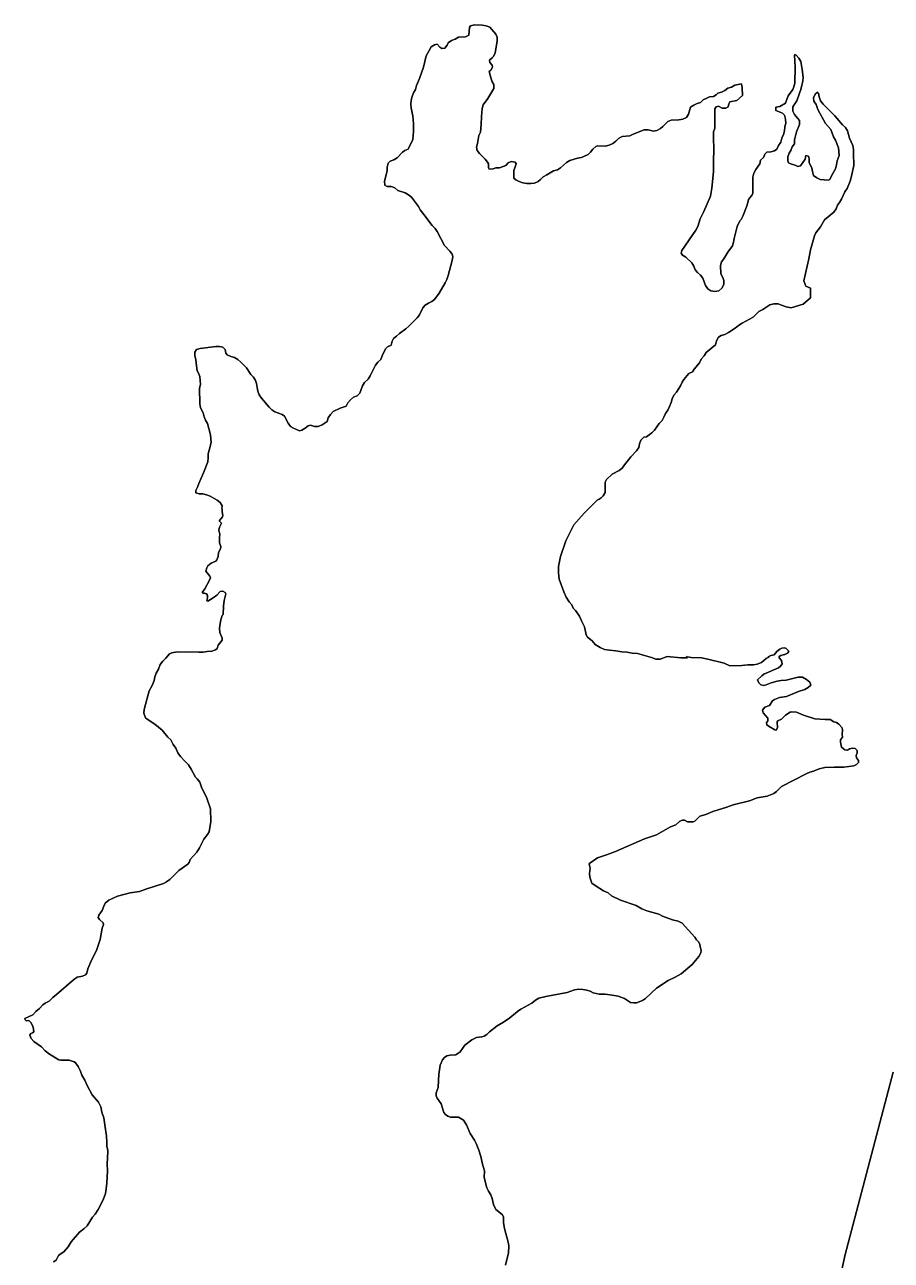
# Model space of a CAD drawing. Header units: inches. Extents: x 1341578 to 1502124, y 557203 to 748561.
# Drawn here: x 1438640 to 1440892, y 652262 to 655474 of the extents above; entities that cross this region are included whole.
import ezdxf

# ---------------------------------------------------------------- set-up
doc = ezdxf.new("R2010")
doc.units = ezdxf.units.IN
doc.header["$MEASUREMENT"] = 0
doc.layers.add('Zipcode', color=7, linetype='Continuous')

msp = doc.modelspace()

# ---------------------------------------------------------------- linework, layer by layer
at = {"layer": 'Zipcode'}
for points in [[(1438714.7, 652258.6), (1438721.7, 652262.8), (1438727.9, 652274.5), (1438734.4, 652280.1), (1438741.8, 652284.1), (1438753.3, 652296.9), (1438761.1, 652310.2), (1438782.2, 652335.5), (1438793.4, 652343.9), (1438802.2, 652352.1), (1438816.6, 652374.7), (1438823.5, 652382.2), (1438831.2, 652394.1), (1438843.6, 652419.6), (1438849.9, 652435.6), (1438852.1, 652448), (1438853.5, 652462.6), (1438855, 652494.8), (1438854.6, 652511.8), (1438856, 652545.4), (1438855.3, 652552.4), (1438853.2, 652558.2), (1438853.5, 652569.1), (1438852.6, 652584.6), (1438848, 652614.5), (1438846.1, 652632.6), (1438840.8, 652647.5), (1438838.1, 652661.4), (1438832.2, 652673.5), (1438815.8, 652692.4), (1438802.4, 652716.4), (1438796.7, 652730.6), (1438788.8, 652743.7), (1438786, 652751), (1438784.1, 652755.9), (1438778.8, 652766.3), (1438771.9, 652775.1), (1438768.7, 652777.7), (1438755.9, 652782.2), (1438734.1, 652782.4), (1438728.5, 652783.6), (1438704.7, 652798), (1438692.9, 652806.8), (1438683.3, 652816.9), (1438663.5, 652830.5), (1438656.7, 652839), (1438653.3, 652847.6), (1438656.4, 652851.3), (1438660.5, 652853.3), (1438663.4, 652856.4), (1438661.8, 652868.2), (1438657, 652879.6), (1438650.6, 652885.2), (1438643.7, 652884.7), (1438641.1, 652887), (1438640.1, 652890.8), (1438661.1, 652900.5), (1438668.8, 652908.8), (1438678.6, 652916.4), (1438687.5, 652926.3), (1438693.4, 652930.9), (1438703.6, 652935.4), (1438713, 652945.5), (1438722.6, 652953.1), (1438766.7, 652991.6), (1438776.5, 652998), (1438790.1, 653001.1), (1438797.7, 653004.4), (1438801.6, 653008.5), (1438804.3, 653019.8), (1438813.9, 653041.9), (1438821.6, 653056.7), (1438827.4, 653069.9), (1438836.2, 653095.7), (1438841.7, 653125.8), (1438844.7, 653134.6), (1438844.2, 653139.2), (1438834.7, 653147.7), (1438831.4, 653152.9), (1438832.6, 653159.4), (1438841.2, 653171.2), (1438845.7, 653182.7), (1438849.6, 653190.1), (1438858.6, 653198.3), (1438881.1, 653208.5), (1438914.5, 653217), (1438938.8, 653220.6), (1438954.7, 653226.6), (1439000.5, 653241.8), (1439008.6, 653245.7), (1439017.2, 653252), (1439040.6, 653275.5), (1439064, 653292.2), (1439067.7, 653296.5), (1439069.7, 653303.7), (1439087.6, 653323.3), (1439094.8, 653334.6), (1439105.3, 653357.2), (1439114.9, 653369.1), (1439119.5, 653376.3), (1439124, 653402.8), (1439123.4, 653435.8), (1439113.5, 653463.3), (1439100, 653492.1), (1439095.1, 653504.8), (1439088.1, 653514), (1439084.2, 653517.7), (1439073.1, 653538.6), (1439065.5, 653550), (1439055.9, 653559.3), (1439045.2, 653571.8), (1439038, 653581.6), (1439032.9, 653593.2), (1439026, 653603.1), (1439019.7, 653615.1), (1439012.4, 653622), (1438997.5, 653640.4), (1438978.6, 653655.5), (1438958.2, 653668.3), (1438954.2, 653672.5), (1438949.5, 653684), (1438950.6, 653694.1), (1438963.5, 653742.6), (1438971.6, 653755.9), (1438976.6, 653769), (1438978.7, 653779.1), (1438982.1, 653788.1), (1438987.7, 653798.4), (1438992.5, 653810.4), (1438999.4, 653819.6), (1439007.2, 653827), (1439016.2, 653838.4), (1439022.7, 653841.5), (1439036.3, 653843.7), (1439092.6, 653842.8), (1439103.7, 653843), (1439114.3, 653844.9), (1439126.1, 653845.6), (1439135.9, 653848.7), (1439140.2, 653852.4), (1439142.8, 653861), (1439153.5, 653874.4), (1439153.3, 653879.2), (1439147.1, 653893.6), (1439146.1, 653905.6), (1439148.5, 653917.2), (1439149.5, 653927.3), (1439153.5, 653938.1), (1439156, 653941.1), (1439156.7, 653962.7), (1439158.3, 653977.4), (1439162.5, 653994.9), (1439161.4, 653997.9), (1439155.2, 654001.2), (1439148.3, 654000.8), (1439139.4, 653991.4), (1439130.1, 653983.7), (1439115.9, 653975.4), (1439113.2, 653977.1), (1439115.2, 653984.1), (1439115.2, 653990.2), (1439112.6, 653994.5), (1439107.1, 653996.4), (1439103.4, 653996.3), (1439101.6, 653997.8), (1439108, 654007.5), (1439121.3, 654032), (1439122.6, 654036), (1439121, 654040.2), (1439111.1, 654053.8), (1439113.6, 654062.1), (1439116, 654066.9), (1439124.3, 654074.2), (1439136.5, 654079.8), (1439139.7, 654082.5), (1439143.3, 654091.9), (1439143.9, 654102), (1439148.9, 654111.6), (1439149.6, 654117.2), (1439146.4, 654127.1), (1439146, 654140.6), (1439146.9, 654149.5), (1439144.8, 654160.3), (1439146.4, 654168.2), (1439151.2, 654178), (1439146.6, 654183.1), (1439146.4, 654185.1), (1439154.2, 654194.6), (1439155.1, 654197.7), (1439153.3, 654207.3), (1439153.4, 654214.8), (1439152.4, 654216.5), (1439153, 654223.4), (1439148.1, 654232.1), (1439139.9, 654238.2), (1439122.3, 654248.1), (1439112.9, 654251.4), (1439103.3, 654254.5), (1439093.1, 654254.8), (1439084.8, 654256.9), (1439084.8, 654262.8), (1439089.3, 654271.8), (1439092.3, 654281.5), (1439105.2, 654309.2), (1439116.3, 654337.7), (1439117.2, 654347.8), (1439117.2, 654358), (1439119.1, 654368.1), (1439124.9, 654387.6), (1439123.1, 654407.8), (1439115, 654436.9), (1439109.9, 654445.5), (1439106.4, 654454.9), (1439104.2, 654465), (1439097.4, 654478), (1439095, 654488.1), (1439094.4, 654528.8), (1439097.4, 654538.6), (1439095.1, 654559.1), (1439092.1, 654568.3), (1439088.1, 654573.8), (1439085.3, 654593.9), (1439084.8, 654603.9), (1439082.3, 654612.9), (1439082.4, 654623), (1439086.4, 654629.5), (1439096.1, 654632.1), (1439136.6, 654637), (1439146.6, 654637.5), (1439155.4, 654635.6), (1439161.4, 654630), (1439163, 654619.9), (1439166.6, 654615.6), (1439175.9, 654611.3), (1439185.6, 654608.9), (1439194.4, 654603.7), (1439202.2, 654596.9), (1439216.2, 654581.9), (1439227.5, 654564.9), (1439234.9, 654557.7), (1439239.8, 654549), (1439242.8, 654541.3), (1439243.9, 654531.1), (1439246.1, 654521.2), (1439249.8, 654511.7), (1439255.4, 654503), (1439275.3, 654479.9), (1439282.7, 654472.9), (1439290.2, 654467.4), (1439309.5, 654461), (1439315.6, 654456.1), (1439325.2, 654438.2), (1439331.3, 654429.7), (1439338.3, 654424.8), (1439354.1, 654418.5), (1439360.5, 654419.8), (1439369.2, 654424.8), (1439377, 654431.1), (1439383.1, 654432.6), (1439393, 654429.5), (1439403.2, 654429.8), (1439412.8, 654433.5), (1439425.8, 654442.6), (1439429.2, 654452.2), (1439435, 654460.5), (1439442, 654468), (1439460.2, 654476.7), (1439475.4, 654482.5), (1439480.2, 654491.3), (1439487.2, 654498.5), (1439494.7, 654505.4), (1439504.1, 654509.4), (1439511.2, 654516.1), (1439518.1, 654535), (1439523, 654544), (1439533.1, 654552.1), (1439538.4, 654560.9), (1439552, 654588.6), (1439558.3, 654596.6), (1439565.5, 654603.8), (1439569.1, 654613.3), (1439578, 654631.5), (1439583, 654636.9), (1439592.2, 654641.2), (1439595.4, 654651), (1439598.7, 654657.9), (1439606.8, 654664.1), (1439614, 654671.6), (1439630.6, 654683.4), (1439638.5, 654690), (1439660.2, 654711.6), (1439666.1, 654719.8), (1439674.6, 654738.2), (1439680.7, 654744.7), (1439689.3, 654750.2), (1439698.5, 654754.4), (1439704.9, 654759.8), (1439717.2, 654776), (1439733.2, 654802.5), (1439737.3, 654811.8), (1439740.5, 654821.5), (1439751.2, 654861.2), (1439752.8, 654871.1), (1439751.3, 654877.4), (1439745.1, 654885.4), (1439731.1, 654900.2), (1439712.3, 654935.9), (1439706.6, 654944.5), (1439699, 654951.6), (1439692.7, 654959.5), (1439681.3, 654976.4), (1439668.3, 654992.3), (1439663.5, 655001.2), (1439645.6, 655025.8), (1439637.6, 655032), (1439629, 655037.2), (1439609.6, 655042.6), (1439602.1, 655049.6), (1439592.3, 655052.9), (1439582.2, 655053.1), (1439575.8, 655056.8), (1439574.9, 655066.8), (1439581.9, 655093.7), (1439582.5, 655103.9), (1439584.5, 655113.8), (1439590.2, 655118.9), (1439599.5, 655122.7), (1439608.2, 655128.1), (1439622.1, 655142.8), (1439628.4, 655146.8), (1439636.5, 655150.7), (1439648.5, 655175.7), (1439650.4, 655196.2), (1439650.2, 655216.4), (1439648.7, 655236.6), (1439644.2, 655256.8), (1439643.7, 655267), (1439644.9, 655277.4), (1439647, 655287.3), (1439650.8, 655296.7), (1439655.9, 655305.5), (1439658.1, 655315.5), (1439665.9, 655334.3), (1439676.3, 655363.2), (1439683.3, 655392.8), (1439691.3, 655406.6), (1439696.8, 655416.2), (1439705.1, 655421.9), (1439712.2, 655422.8), (1439719.3, 655415.7), (1439724.5, 655411.9), (1439732, 655413.1), (1439737.9, 655420.7), (1439740.8, 655427), (1439749.3, 655432.7), (1439758.9, 655436), (1439767.7, 655441.3), (1439785.5, 655442.3), (1439794.6, 655446.4), (1439796.3, 655466.7), (1439798.9, 655471.2), (1439808.8, 655473.8), (1439829.3, 655472.9), (1439839.3, 655470.8), (1439848.8, 655467.4), (1439864.3, 655449.1), (1439868.1, 655441.1), (1439867.8, 655430.9), (1439862.5, 655400.7), (1439858.4, 655391.5), (1439855.2, 655387.4), (1439847.8, 655381.4), (1439848.7, 655375.9), (1439855.4, 655368.3), (1439856.2, 655363.5), (1439851.4, 655355.8), (1439847.5, 655352.5), (1439852.1, 655333.5), (1439855, 655325.1), (1439859.2, 655318.2), (1439859, 655307.9), (1439843.6, 655281.7), (1439831.5, 655265.5), (1439829.4, 655255.7), (1439827.5, 655235), (1439826.8, 655214.7), (1439825.2, 655194.5), (1439820.6, 655185.4), (1439817.3, 655164.9), (1439814.5, 655155.2), (1439816.2, 655147), (1439822.4, 655139), (1439836.8, 655124.7), (1439842.7, 655116.5), (1439845.2, 655111.8), (1439845.8, 655101.7), (1439847.6, 655098), (1439857.4, 655099.1), (1439864.9, 655101.5), (1439874.1, 655101.7), (1439891, 655107.8), (1439896.8, 655115), (1439904.9, 655118.4), (1439914.7, 655116.9), (1439917.2, 655112.3), (1439915.3, 655104.8), (1439911.5, 655095.2), (1439911, 655085.2), (1439911.7, 655075.1), (1439916.3, 655070.7), (1439925.4, 655065.9), (1439935, 655062.7), (1439945.2, 655061.2), (1439955.3, 655061.1), (1439965.4, 655062), (1439974.5, 655066.3), (1439980.9, 655071.6), (1439987.9, 655078.8), (1439997.2, 655083.4), (1440014.6, 655094.4), (1440024.5, 655096.8), (1440033.1, 655102.1), (1440048, 655115.7), (1440056.7, 655121.1), (1440076.6, 655127), (1440087, 655128.5), (1440104.3, 655136), (1440110.7, 655142.3), (1440116.9, 655150.5), (1440124.4, 655157.5), (1440128.6, 655158.8), (1440149, 655158.1), (1440159.2, 655160.6), (1440168.5, 655164.6), (1440176.5, 655171.1), (1440183.6, 655178.2), (1440192.9, 655182.8), (1440213, 655185), (1440222, 655189.4), (1440250.6, 655200.5), (1440260.9, 655200.5), (1440274.4, 655196.9), (1440283.5, 655199.1), (1440292.7, 655204), (1440299, 655209.4), (1440311.3, 655222.3), (1440320.1, 655226.1), (1440340.5, 655226.7), (1440350.3, 655228.6), (1440359.8, 655232.4), (1440365.2, 655241.3), (1440370.7, 655259.1), (1440379.1, 655264.7), (1440388.2, 655269.4), (1440396.3, 655271.3), (1440403.7, 655278.5), (1440412.7, 655283.1), (1440420.3, 655286.1), (1440430.5, 655287.2), (1440437.5, 655291.1), (1440441.7, 655296.1), (1440451.6, 655298.6), (1440459.9, 655302.6), (1440467.8, 655308.8), (1440477.2, 655311.2), (1440485.7, 655316.5), (1440503.2, 655319.8), (1440505.2, 655309.9), (1440506.1, 655289.9), (1440490.9, 655277.2), (1440473.2, 655272.9), (1440470, 655267.9), (1440468.5, 655260.3), (1440462.6, 655256.5), (1440452.5, 655256.9), (1440443.6, 655262), (1440437.2, 655260.4), (1440433.7, 655255.2), (1440433.8, 655204.7), (1440430.5, 655195.3), (1440431.1, 655134.5), (1440430.1, 655133.9), (1440430.2, 655091.3), (1440426.2, 655048.6), (1440422.4, 655028), (1440405, 654988.2), (1440395.6, 654969.3), (1440389.8, 654949.3), (1440384.7, 654939.7), (1440348.3, 654887.2), (1440346.4, 654879.6), (1440349.4, 654874.9), (1440358.4, 654869.3), (1440359.3, 654868.4), (1440373.7, 654855), (1440378.9, 654845.9), (1440382.7, 654836.4), (1440383.2, 654835.9), (1440388.8, 654829.3), (1440396.6, 654823), (1440402.3, 654814.6), (1440409.5, 654795.7), (1440415.6, 654787.2), (1440423.8, 654782), (1440434, 654780.4), (1440444.5, 654781.7), (1440452.4, 654789), (1440457.2, 654798.5), (1440457.4, 654808.5), (1440454.4, 654816.4), (1440449.3, 654826.1), (1440448.5, 654847.6), (1440450.9, 654857.3), (1440457.6, 654865.1), (1440467.9, 654882.6), (1440479.9, 654899.1), (1440482.8, 654908.5), (1440483.7, 654918.5), (1440492.1, 654948.9), (1440496.1, 654958.7), (1440499.7, 654964.5), (1440502.6, 654967.4), (1440507, 654976.5), (1440517.7, 655004.8), (1440521.5, 655019.8), (1440531.1, 655031.8), (1440532.7, 655036.2), (1440532.2, 655077.4), (1440535.5, 655087.8), (1440540.4, 655097.4), (1440550.7, 655112.3), (1440552.7, 655121.5), (1440560.2, 655128.5), (1440564.1, 655137.1), (1440568.9, 655142.4), (1440579.2, 655143), (1440588.8, 655146.2), (1440594.6, 655150.6), (1440599.1, 655159.9), (1440605.2, 655168.3), (1440607.9, 655178.7), (1440612.2, 655188.5), (1440615.2, 655198.3), (1440616, 655208.3), (1440618.2, 655218.1), (1440617.6, 655228.6), (1440615.3, 655238.6), (1440610, 655243.5), (1440592.7, 655250.6), (1440592.3, 655259.1), (1440602.4, 655260.8), (1440617.1, 655269.8), (1440619.4, 655274.8), (1440621.4, 655279), (1440624.6, 655288.6), (1440636.4, 655305.7), (1440640.4, 655315.2), (1440642.2, 655322.8), (1440642.4, 655363.8), (1440640.5, 655394.2), (1440641.6, 655396), (1440645, 655394.7), (1440651.8, 655386.7), (1440657.1, 655377.8), (1440661, 655357.3), (1440663.4, 655337.2), (1440662.6, 655326.8), (1440659.6, 655316.5), (1440657.8, 655305.8), (1440653.6, 655296.1), (1440647, 655276.1), (1440637, 655260), (1440637, 655249.2), (1440640.6, 655240.8), (1440654.2, 655225.1), (1440653.7, 655214.7), (1440645.8, 655195.6), (1440640.9, 655174.9), (1440640.7, 655164.3), (1440634.7, 655156.3), (1440631, 655146.6), (1440626.7, 655140.2), (1440623.4, 655130.5), (1440623.4, 655119.8), (1440625.3, 655114.6), (1440632.7, 655111), (1440642.7, 655108.6), (1440650, 655105.5), (1440656.5, 655106.8), (1440668.4, 655123.9), (1440670, 655133.8), (1440676.9, 655131.8), (1440679, 655125.2), (1440679.4, 655115.2), (1440685.8, 655101.9), (1440687.3, 655092), (1440690.7, 655082.2), (1440698.9, 655075.9), (1440707.8, 655071.3), (1440728, 655069.8), (1440733, 655071.2), (1440737.4, 655081.1), (1440747.8, 655099.4), (1440750.4, 655109.5), (1440751.6, 655120), (1440757, 655133.7), (1440755.4, 655153.9), (1440747.5, 655173.4), (1440742.2, 655182.4), (1440735.5, 655201.8), (1440728.2, 655208.8), (1440721.5, 655217.1), (1440701.6, 655253.5), (1440697.4, 655266.4), (1440691.2, 655275.2), (1440690.3, 655283.6), (1440694.8, 655293.2), (1440700.9, 655298.3), (1440703.5, 655296.2), (1440705.3, 655286.3), (1440708.5, 655275.8), (1440712.1, 655271.2), (1440715, 655267.5), (1440745.5, 655236.8), (1440765.5, 655213.8), (1440773.3, 655206.7), (1440778.7, 655198.3), (1440783.9, 655178.5), (1440792.4, 655159.8), (1440794.2, 655149.1), (1440794.7, 655138.8), (1440794.8, 655107.8), (1440788.2, 655076.9), (1440785.2, 655067), (1440777.7, 655047.8), (1440771.5, 655039.4), (1440763.4, 655020.2), (1440758.2, 655011.3), (1440752.3, 655005.1), (1440748.8, 654994.8), (1440743.1, 654986.2), (1440718.8, 654966.7), (1440708.7, 654948.3), (1440696, 654932.9), (1440693.2, 654925.3), (1440682.1, 654888.3), (1440678.6, 654865.4), (1440665.5, 654808.3), (1440670.3, 654794.6), (1440682.1, 654789.1), (1440682.1, 654763.8), (1440663.5, 654747.4), (1440632.4, 654738.3), (1440619.5, 654740.9), (1440607, 654744.5), (1440598.3, 654748.1), (1440586.9, 654748.3), (1440576.8, 654745.6), (1440558.3, 654733.6), (1440548.4, 654728.5), (1440533.2, 654713.6), (1440504.6, 654697.8), (1440495.4, 654691.9), (1440486.6, 654684.8), (1440469.1, 654673.6), (1440460, 654668.5), (1440450.2, 654665.8), (1440443.2, 654662), (1440438.5, 654652.2), (1440435.4, 654642), (1440411.1, 654621.8), (1440405.8, 654612.7), (1440398.6, 654604.5), (1440393.9, 654594.8), (1440380.2, 654578.8), (1440376, 654571.1), (1440366.6, 654567.5), (1440352.9, 654551.4), (1440349.3, 654544.5), (1440345, 654535.5), (1440333.8, 654518.5), (1440327.7, 654510.5), (1440322.7, 654501.4), (1440320.1, 654491.4), (1440316.1, 654481.7), (1440311.6, 654472.3), (1440305.6, 654463.5), (1440301.6, 654454), (1440296.6, 654445.1), (1440289.4, 654437), (1440277.1, 654420.3), (1440270.5, 654412.7), (1440256, 654402.4), (1440249, 654401.3), (1440241.9, 654393.9), (1440238.1, 654384.3), (1440235.9, 654374.5), (1440230.5, 654366), (1440215.8, 654350.9), (1440209.7, 654342.6), (1440198.7, 654330), (1440193.2, 654321.4), (1440185.4, 654314.8), (1440167.3, 654305.7), (1440152, 654291.9), (1440149, 654284.5), (1440148.5, 654264.6), (1440148.5, 654257.6), (1440143.5, 654248.9), (1440138, 654243.8), (1440133.1, 654240.5), (1440128.1, 654237.6), (1440120, 654230.3), (1440093.9, 654204.2), (1440067.7, 654173.5), (1440055, 654150), (1440046.9, 654132.6), (1440033.1, 654091.4), (1440027.4, 654065.8), (1440027.5, 654049.2), (1440029.4, 654032.8), (1440041.1, 653999.5), (1440047.7, 653986.2), (1440055.4, 653974.1), (1440062.1, 653966), (1440065.6, 653956.9), (1440071.4, 653950.9), (1440082.2, 653936.8), (1440087.3, 653924.1), (1440094.9, 653909.1), (1440099.4, 653888.3), (1440102.8, 653882), (1440114.7, 653872.7), (1440122.5, 653862.5), (1440135.4, 653854.7), (1440146.7, 653850.1), (1440160.3, 653847.8), (1440176.1, 653846.7), (1440192, 653843.9), (1440206.3, 653843.2), (1440218.6, 653840.3), (1440232.5, 653839.2), (1440269.3, 653829.3), (1440280.6, 653824.5), (1440291.7, 653824.4), (1440309.7, 653831.8), (1440345.8, 653828.5), (1440362.4, 653828), (1440360.3, 653831.8), (1440361.6, 653830.6), (1440372.7, 653829), (1440399.4, 653828.3), (1440415.9, 653825.1), (1440458.1, 653814.3), (1440473, 653807), (1440504.3, 653808.5), (1440519.3, 653810.2), (1440534.7, 653809.8), (1440543.9, 653812.1), (1440555, 653816.1), (1440567.7, 653826.3), (1440572.6, 653829.2), (1440574.1, 653831.2), (1440579.6, 653833.9), (1440588.3, 653836), (1440595.4, 653844.5), (1440602.5, 653850.6), (1440607.8, 653853.1), (1440615.8, 653853.9), (1440619.2, 653852.5), (1440625.4, 653846.3), (1440625.8, 653844.6), (1440623, 653840.2), (1440615.9, 653836.7), (1440614.6, 653836.4), (1440605.2, 653834.4), (1440601.2, 653831.2), (1440601.2, 653828.2), (1440607.2, 653820.8), (1440608.6, 653812.9), (1440604.7, 653806.2), (1440599.4, 653802.5), (1440561.6, 653785.3), (1440556.3, 653781.3), (1440545.1, 653770.6), (1440548.5, 653762.8), (1440553.8, 653757.7), (1440560.8, 653756.5), (1440567.1, 653758), (1440580, 653763), (1440596.3, 653767.4), (1440606.2, 653769.1), (1440619.1, 653769.8), (1440650.7, 653778.3), (1440661.4, 653777.5), (1440672.1, 653772), (1440680.8, 653765.3), (1440683.4, 653756.8), (1440676.4, 653751.1), (1440667.6, 653745.7), (1440651.1, 653740.3), (1440620, 653727.4), (1440602.3, 653724.9), (1440589.3, 653720.2), (1440584.1, 653716.4), (1440576.1, 653704.5), (1440563.4, 653699.8), (1440557.6, 653692.5), (1440559.7, 653685.2), (1440571.3, 653671), (1440571.5, 653664.7), (1440568.1, 653658.8), (1440568.8, 653653.9), (1440574.7, 653649.6), (1440589.6, 653641.3), (1440593.3, 653640.5), (1440596.7, 653646.1), (1440595.8, 653661.6), (1440597.4, 653664), (1440606.7, 653669), (1440617.8, 653679.2), (1440629.4, 653687), (1440633.4, 653687.5), (1440646.1, 653686.5), (1440663.9, 653679.4), (1440693.6, 653669.9), (1440720.9, 653667.7), (1440733.9, 653668.2), (1440743.1, 653662), (1440749.7, 653659.7), (1440756.2, 653655.5), (1440765.2, 653646.1), (1440766.1, 653641.4), (1440764.8, 653629.2), (1440766, 653622.3), (1440760.9, 653614.6), (1440760.6, 653609.3), (1440763, 653596.3), (1440771.7, 653589.2), (1440778.5, 653588.4), (1440783.9, 653591.6), (1440790.9, 653593.5), (1440798.7, 653592.2), (1440803.5, 653587.3), (1440803.9, 653581.6), (1440801.3, 653574.2), (1440802.1, 653568.2), (1440807.5, 653561.6), (1440807.6, 653556.3), (1440802.3, 653550.6), (1440795.3, 653547), (1440769.3, 653543.9), (1440744.4, 653544.1), (1440719.8, 653543), (1440705.3, 653539.8), (1440690.1, 653533.4), (1440681.2, 653531), (1440671.5, 653526.5), (1440607.3, 653493.4), (1440594.5, 653480.4), (1440587.1, 653475.4), (1440569.9, 653468.3), (1440543.8, 653464.4), (1440523.6, 653456.2), (1440481.5, 653446), (1440464.7, 653439.7), (1440428.8, 653428.4), (1440410.1, 653421.1), (1440395.1, 653416.9), (1440382.2, 653403.7), (1440377.4, 653401.9), (1440365.4, 653402.1), (1440363.1, 653402.1), (1440355.4, 653406.4), (1440350, 653406.2), (1440343.1, 653403.2), (1440332.4, 653394.4), (1440318.3, 653388.9), (1440282.1, 653367.8), (1440251.1, 653358.1), (1440175.9, 653324.6), (1440152.2, 653315.8), (1440128.9, 653308.5), (1440109.3, 653294.8), (1440107.4, 653291.5), (1440109.4, 653281.8), (1440108.1, 653267.6), (1440108.8, 653257.9), (1440114.2, 653242.7), (1440123.1, 653236), (1440144.2, 653222.2), (1440156.8, 653217.2), (1440165.6, 653209.1), (1440188.4, 653198.2), (1440229.6, 653184.3), (1440244.4, 653175.6), (1440257.5, 653170.6), (1440288, 653161.7), (1440297.8, 653156.6), (1440323.9, 653147.1), (1440338.3, 653144.1), (1440348.7, 653138.8), (1440382.2, 653101.9), (1440386.6, 653094.8), (1440392.2, 653089.1), (1440394.6, 653083.3), (1440395.6, 653076.9), (1440398.5, 653068.3), (1440397.5, 653061.7), (1440391.9, 653052.1), (1440375.1, 653031), (1440346.7, 653006.5), (1440331, 652997.7), (1440312.6, 652989.4), (1440282, 652969.7), (1440253.4, 652943), (1440245.6, 652937.4), (1440230.3, 652931.1), (1440222.9, 652931), (1440214.6, 652932.7), (1440199.1, 652942.4), (1440182.2, 652948.7), (1440166.9, 652951.7), (1440149.2, 652953.8), (1440133.1, 652954), (1440117.6, 652957.2), (1440109.6, 652961.7), (1440101.2, 652964.5), (1440090.5, 652966.3), (1440080.4, 652966.8), (1440069.3, 652965.2), (1440050.1, 652958.2), (1440013.1, 652951), (1439994.2, 652948.2), (1439976, 652943.2), (1439967.3, 652938.5), (1439958.1, 652930.6), (1439929.7, 652915.2), (1439920.6, 652909.3), (1439901, 652892.6), (1439884.2, 652881.1), (1439867.8, 652871.9), (1439848, 652856), (1439841.3, 652848.9), (1439834.5, 652844.4), (1439828.2, 652842.6), (1439814.2, 652840.9), (1439802.4, 652835), (1439783.9, 652821.2), (1439772.3, 652803.9), (1439761, 652796.6), (1439745.5, 652795.8), (1439737.5, 652794), (1439731.2, 652789.6), (1439726.1, 652783.4), (1439720.3, 652769.3), (1439717.1, 652751), (1439716.4, 652747.2), (1439714.5, 652711.3), (1439709.4, 652697.8), (1439709.8, 652690.1), (1439712.2, 652683.3), (1439722.1, 652668.8), (1439729.6, 652646.5), (1439733.7, 652641), (1439739.8, 652636.4), (1439746.8, 652634.5), (1439767.5, 652633.9), (1439780.9, 652626.4), (1439788.3, 652614.6), (1439797.5, 652592), (1439809, 652574.8), (1439813.6, 652565.8), (1439820.8, 652548.6), (1439825.8, 652531.9), (1439829.7, 652511.9), (1439835, 652494.9), (1439834.2, 652477.8), (1439841.3, 652450.7), (1439845.7, 652441.5), (1439851.2, 652432.7), (1439855.4, 652422.5), (1439858.7, 652406.8), (1439864.7, 652394.5), (1439881.2, 652380.9), (1439884.7, 652375.1), (1439884.4, 652359.8), (1439886.8, 652344.9), (1439896.3, 652309.7), (1439898, 652299.9), (1439897.9, 652282), (1439889.9, 652249.7)], [(1439889.9, 652249.7), (1439897.9, 652282), (1439898, 652299.9), (1439896.3, 652309.7), (1439886.8, 652344.9), (1439884.4, 652359.8), (1439884.7, 652375.1), (1439881.2, 652380.9), (1439864.7, 652394.5), (1439858.7, 652406.8), (1439855.4, 652422.5), (1439851.2, 652432.7), (1439845.7, 652441.5), (1439841.3, 652450.7), (1439834.2, 652477.8), (1439835, 652494.9), (1439829.7, 652511.9), (1439825.8, 652531.9), (1439820.8, 652548.6), (1439813.6, 652565.8), (1439809, 652574.8), (1439797.5, 652592), (1439788.3, 652614.6), (1439780.9, 652626.4), (1439767.5, 652633.9), (1439746.8, 652634.5), (1439739.8, 652636.4), (1439733.7, 652641), (1439729.6, 652646.5), (1439722.1, 652668.8), (1439712.2, 652683.3), (1439709.8, 652690.1), (1439709.4, 652697.8), (1439714.5, 652711.3), (1439716.4, 652747.2), (1439717.1, 652751), (1439720.3, 652769.3), (1439726.1, 652783.4), (1439731.2, 652789.6), (1439737.5, 652794), (1439745.5, 652795.8), (1439761, 652796.6), (1439772.3, 652803.9), (1439783.9, 652821.2), (1439802.4, 652835), (1439814.2, 652840.9), (1439828.2, 652842.6), (1439834.5, 652844.4), (1439841.3, 652848.9), (1439848, 652856), (1439867.8, 652871.9), (1439884.2, 652881.1), (1439901, 652892.6), (1439920.6, 652909.3), (1439929.7, 652915.2), (1439958.1, 652930.6), (1439967.3, 652938.5), (1439976, 652943.2), (1439994.2, 652948.2), (1440013.1, 652951), (1440050.1, 652958.2), (1440069.3, 652965.2), (1440080.4, 652966.8), (1440090.5, 652966.3), (1440101.2, 652964.5), (1440109.6, 652961.7), (1440117.6, 652957.2), (1440133.1, 652954), (1440149.2, 652953.8), (1440166.9, 652951.7), (1440182.2, 652948.7), (1440199.1, 652942.4), (1440214.6, 652932.7), (1440222.9, 652931), (1440230.3, 652931.1), (1440245.6, 652937.4), (1440253.4, 652943), (1440282, 652969.7), (1440312.6, 652989.4), (1440331, 652997.7), (1440346.7, 653006.5), (1440375.1, 653031), (1440391.9, 653052.1), (1440397.5, 653061.7), (1440398.5, 653068.3), (1440395.6, 653076.9), (1440394.6, 653083.3), (1440392.2, 653089.1), (1440386.6, 653094.8), (1440382.2, 653101.9), (1440348.7, 653138.8), (1440338.3, 653144.1), (1440323.9, 653147.1), (1440297.8, 653156.6), (1440288, 653161.7), (1440257.5, 653170.6), (1440244.4, 653175.6), (1440229.6, 653184.3), (1440188.4, 653198.2), (1440165.6, 653209.1), (1440156.8, 653217.2), (1440144.2, 653222.2), (1440123.1, 653236), (1440114.2, 653242.7), (1440108.8, 653257.9), (1440108.1, 653267.6), (1440109.4, 653281.8), (1440107.4, 653291.5), (1440109.3, 653294.8), (1440128.9, 653308.5), (1440152.2, 653315.8), (1440175.9, 653324.6), (1440251.1, 653358.1), (1440282.1, 653367.8), (1440318.3, 653388.9), (1440332.4, 653394.4), (1440343.1, 653403.2), (1440350, 653406.2), (1440355.4, 653406.4), (1440363.1, 653402.1), (1440365.4, 653402.1), (1440377.4, 653401.9), (1440382.2, 653403.7), (1440395.1, 653416.9), (1440410.1, 653421.1), (1440428.8, 653428.4), (1440464.7, 653439.7), (1440481.5, 653446), (1440523.6, 653456.2), (1440543.8, 653464.4), (1440569.9, 653468.3), (1440587.1, 653475.4), (1440594.5, 653480.4), (1440607.3, 653493.4), (1440671.5, 653526.5), (1440681.2, 653531), (1440690.1, 653533.4), (1440705.3, 653539.8), (1440719.8, 653543), (1440744.4, 653544.1), (1440769.3, 653543.9), (1440795.3, 653547), (1440802.3, 653550.6), (1440807.6, 653556.3), (1440807.5, 653561.6), (1440802.1, 653568.2), (1440801.3, 653574.2), (1440803.9, 653581.6), (1440803.5, 653587.3), (1440798.7, 653592.2), (1440790.9, 653593.5), (1440783.9, 653591.6), (1440778.5, 653588.4), (1440771.7, 653589.2), (1440763, 653596.3), (1440760.6, 653609.3), (1440760.9, 653614.6), (1440766, 653622.3), (1440764.8, 653629.2), (1440766.1, 653641.4), (1440765.2, 653646.1), (1440756.2, 653655.5), (1440749.7, 653659.7), (1440743.1, 653662), (1440733.9, 653668.2), (1440720.9, 653667.7), (1440693.6, 653669.9), (1440663.9, 653679.4), (1440646.1, 653686.5), (1440633.4, 653687.5), (1440629.4, 653687), (1440617.8, 653679.2), (1440606.7, 653669), (1440597.4, 653664), (1440595.8, 653661.6), (1440596.7, 653646.1), (1440593.3, 653640.5), (1440589.6, 653641.3), (1440574.7, 653649.6), (1440568.8, 653653.9), (1440568.1, 653658.8), (1440571.5, 653664.7), (1440571.3, 653671), (1440559.7, 653685.2), (1440557.6, 653692.5), (1440563.4, 653699.8), (1440576.1, 653704.5), (1440584.1, 653716.4), (1440589.3, 653720.2), (1440602.3, 653724.9), (1440620, 653727.4), (1440651.1, 653740.3), (1440667.6, 653745.7), (1440676.4, 653751.1), (1440683.4, 653756.8), (1440680.8, 653765.3), (1440672.1, 653772), (1440661.4, 653777.5), (1440650.7, 653778.3), (1440619.1, 653769.8), (1440606.2, 653769.1), (1440596.3, 653767.4), (1440580, 653763), (1440567.1, 653758), (1440560.8, 653756.5), (1440553.8, 653757.7), (1440548.5, 653762.8), (1440545.1, 653770.6), (1440556.3, 653781.3), (1440561.6, 653785.3), (1440599.4, 653802.5), (1440604.7, 653806.2), (1440608.6, 653812.9), (1440607.2, 653820.8), (1440601.2, 653828.2), (1440601.2, 653831.2), (1440605.2, 653834.4), (1440614.6, 653836.4), (1440615.9, 653836.7), (1440623, 653840.2), (1440625.8, 653844.6), (1440625.4, 653846.3), (1440619.2, 653852.5), (1440615.8, 653853.9), (1440607.8, 653853.1), (1440602.5, 653850.6), (1440595.4, 653844.5), (1440588.3, 653836), (1440579.6, 653833.9), (1440574.1, 653831.2), (1440572.6, 653829.2), (1440567.7, 653826.3), (1440555, 653816.1), (1440543.9, 653812.1), (1440534.7, 653809.8), (1440519.3, 653810.2), (1440504.3, 653808.5), (1440473, 653807), (1440458.1, 653814.3), (1440415.9, 653825.1), (1440399.4, 653828.3), (1440372.7, 653829), (1440361.6, 653830.6), (1440360.3, 653831.8), (1440362.4, 653828), (1440345.8, 653828.5), (1440309.7, 653831.8), (1440291.7, 653824.4), (1440280.6, 653824.5), (1440269.3, 653829.3), (1440232.5, 653839.2), (1440218.6, 653840.3), (1440206.3, 653843.2), (1440192, 653843.9), (1440176.1, 653846.7), (1440160.3, 653847.8), (1440146.7, 653850.1), (1440135.4, 653854.7), (1440122.5, 653862.5), (1440114.7, 653872.7), (1440102.8, 653882), (1440099.4, 653888.3), (1440094.9, 653909.1), (1440087.3, 653924.1), (1440082.2, 653936.8), (1440071.4, 653950.9), (1440065.6, 653956.9), (1440062.1, 653966), (1440055.4, 653974.1), (1440047.7, 653986.2), (1440041.1, 653999.5), (1440029.4, 654032.8), (1440027.5, 654049.2), (1440027.4, 654065.8), (1440033.1, 654091.4), (1440046.9, 654132.6), (1440055, 654150), (1440067.7, 654173.5), (1440093.9, 654204.2), (1440120, 654230.3), (1440128.1, 654237.6), (1440133.1, 654240.5), (1440138, 654243.8), (1440143.5, 654248.9), (1440148.5, 654257.6), (1440148.5, 654264.6), (1440149, 654284.5), (1440152, 654291.9), (1440167.3, 654305.7), (1440185.4, 654314.8), (1440193.2, 654321.4), (1440198.7, 654330), (1440209.7, 654342.6), (1440215.8, 654350.9), (1440230.5, 654366), (1440235.9, 654374.5), (1440238.1, 654384.3), (1440241.9, 654393.9), (1440249, 654401.3), (1440256, 654402.4), (1440270.5, 654412.7), (1440277.1, 654420.3), (1440289.4, 654437), (1440296.6, 654445.1), (1440301.6, 654454), (1440305.6, 654463.5), (1440311.6, 654472.3), (1440316.1, 654481.7), (1440320.1, 654491.4), (1440322.7, 654501.4), (1440327.7, 654510.5), (1440333.8, 654518.5), (1440345, 654535.5), (1440349.3, 654544.5), (1440352.9, 654551.4), (1440366.6, 654567.5), (1440376, 654571.1), (1440380.2, 654578.8), (1440393.9, 654594.8), (1440398.6, 654604.5), (1440405.8, 654612.7), (1440411.1, 654621.8), (1440435.4, 654642), (1440438.5, 654652.2), (1440443.2, 654662), (1440450.2, 654665.8), (1440460, 654668.5), (1440469.1, 654673.6), (1440486.6, 654684.8), (1440495.4, 654691.9), (1440504.6, 654697.8), (1440533.2, 654713.6), (1440548.4, 654728.5), (1440558.3, 654733.6), (1440576.8, 654745.6), (1440586.9, 654748.3), (1440598.3, 654748.1), (1440607, 654744.5), (1440619.5, 654740.9), (1440632.4, 654738.3), (1440663.5, 654747.4), (1440682.1, 654763.8), (1440682.1, 654789.1), (1440670.3, 654794.6), (1440665.5, 654808.3), (1440678.6, 654865.4), (1440682.1, 654888.3), (1440693.2, 654925.3), (1440696, 654932.9), (1440708.7, 654948.3), (1440718.8, 654966.7), (1440743.1, 654986.2), (1440748.8, 654994.8), (1440752.3, 655005.1), (1440758.2, 655011.3), (1440763.4, 655020.2), (1440771.5, 655039.4), (1440777.7, 655047.8), (1440785.2, 655067), (1440788.2, 655076.9), (1440794.8, 655107.8), (1440794.7, 655138.8), (1440794.2, 655149.1), (1440792.4, 655159.8), (1440783.9, 655178.5), (1440778.7, 655198.3), (1440773.3, 655206.7), (1440765.5, 655213.8), (1440745.5, 655236.8), (1440715, 655267.5), (1440712.1, 655271.2), (1440708.5, 655275.8), (1440705.3, 655286.3), (1440703.5, 655296.2), (1440700.9, 655298.3), (1440694.8, 655293.2), (1440690.3, 655283.6), (1440691.2, 655275.2), (1440697.4, 655266.4), (1440701.6, 655253.5), (1440721.5, 655217.1), (1440728.2, 655208.8), (1440735.5, 655201.8), (1440742.2, 655182.4), (1440747.5, 655173.4), (1440755.4, 655153.9), (1440757, 655133.7), (1440751.6, 655120), (1440750.4, 655109.5), (1440747.8, 655099.4), (1440737.4, 655081.1), (1440733, 655071.2), (1440728, 655069.8), (1440707.8, 655071.3), (1440698.9, 655075.9), (1440690.7, 655082.2), (1440687.3, 655092), (1440685.8, 655101.9), (1440679.4, 655115.2), (1440679, 655125.2), (1440676.9, 655131.8), (1440670, 655133.8), (1440668.4, 655123.9), (1440656.5, 655106.8), (1440650, 655105.5), (1440642.7, 655108.6), (1440632.7, 655111), (1440625.3, 655114.6), (1440623.4, 655119.8), (1440623.4, 655130.5), (1440626.7, 655140.2), (1440631, 655146.6), (1440634.7, 655156.3), (1440640.7, 655164.3), (1440640.9, 655174.9), (1440645.8, 655195.6), (1440653.7, 655214.7), (1440654.2, 655225.1), (1440640.6, 655240.8), (1440637, 655249.2), (1440637, 655260), (1440647, 655276.1), (1440653.6, 655296.1), (1440657.8, 655305.8), (1440659.6, 655316.5), (1440662.6, 655326.8), (1440663.4, 655337.2), (1440661, 655357.3), (1440657.1, 655377.8), (1440651.8, 655386.7), (1440645, 655394.7), (1440641.6, 655396), (1440640.5, 655394.2), (1440642.4, 655363.8), (1440642.2, 655322.8), (1440640.4, 655315.2), (1440636.4, 655305.7), (1440624.6, 655288.6), (1440621.4, 655279), (1440619.4, 655274.8), (1440617.1, 655269.8), (1440602.4, 655260.8), (1440592.3, 655259.1), (1440592.7, 655250.6), (1440610, 655243.5), (1440615.3, 655238.6), (1440617.6, 655228.6), (1440618.2, 655218.1), (1440616, 655208.3), (1440615.2, 655198.3), (1440612.2, 655188.5), (1440607.9, 655178.7), (1440605.2, 655168.3), (1440599.1, 655159.9), (1440594.6, 655150.6), (1440588.8, 655146.2), (1440579.2, 655143), (1440568.9, 655142.4), (1440564.1, 655137.1), (1440560.2, 655128.5), (1440552.7, 655121.5), (1440550.7, 655112.3), (1440540.4, 655097.4), (1440535.5, 655087.8), (1440532.2, 655077.4), (1440532.7, 655036.2), (1440531.1, 655031.8), (1440521.5, 655019.8), (1440517.7, 655004.8), (1440507, 654976.5), (1440502.6, 654967.4), (1440499.7, 654964.5), (1440496.1, 654958.7), (1440492.1, 654948.9), (1440483.7, 654918.5), (1440482.8, 654908.5), (1440479.9, 654899.1), (1440467.9, 654882.6), (1440457.6, 654865.1), (1440450.9, 654857.3), (1440448.5, 654847.6), (1440449.3, 654826.1), (1440454.4, 654816.4), (1440457.4, 654808.5), (1440457.2, 654798.5), (1440452.4, 654789), (1440444.5, 654781.7), (1440434, 654780.4), (1440423.8, 654782), (1440415.6, 654787.2), (1440409.5, 654795.7), (1440402.3, 654814.6), (1440396.6, 654823), (1440388.8, 654829.3), (1440383.2, 654835.9), (1440382.7, 654836.4), (1440378.9, 654845.9), (1440373.7, 654855), (1440359.3, 654868.4), (1440358.4, 654869.3), (1440349.4, 654874.9), (1440346.4, 654879.6), (1440348.3, 654887.2), (1440384.7, 654939.7), (1440389.8, 654949.3), (1440395.6, 654969.3), (1440405, 654988.2), (1440422.4, 655028), (1440426.2, 655048.6), (1440430.2, 655091.3), (1440430.1, 655133.9), (1440431.1, 655134.5), (1440430.5, 655195.3), (1440433.8, 655204.7), (1440433.7, 655255.2), (1440437.2, 655260.4), (1440443.6, 655262), (1440452.5, 655256.9), (1440462.6, 655256.5), (1440468.5, 655260.3), (1440470, 655267.9), (1440473.2, 655272.9), (1440490.9, 655277.2), (1440506.1, 655289.9), (1440505.2, 655309.9), (1440503.2, 655319.8), (1440485.7, 655316.5), (1440477.2, 655311.2), (1440467.8, 655308.8), (1440459.9, 655302.6), (1440451.6, 655298.6), (1440441.7, 655296.1), (1440437.5, 655291.1), (1440430.5, 655287.2), (1440420.3, 655286.1), (1440412.7, 655283.1), (1440403.7, 655278.5), (1440396.3, 655271.3), (1440388.2, 655269.4), (1440379.1, 655264.7), (1440370.7, 655259.1), (1440365.2, 655241.3), (1440359.8, 655232.4), (1440350.3, 655228.6), (1440340.5, 655226.7), (1440320.1, 655226.1), (1440311.3, 655222.3), (1440299, 655209.4), (1440292.7, 655204), (1440283.5, 655199.1), (1440274.4, 655196.9), (1440260.9, 655200.5), (1440250.6, 655200.5), (1440222, 655189.4), (1440213, 655185), (1440192.9, 655182.8), (1440183.6, 655178.2), (1440176.5, 655171.1), (1440168.5, 655164.6), (1440159.2, 655160.6), (1440149, 655158.1), (1440128.6, 655158.8), (1440124.4, 655157.5), (1440116.9, 655150.5), (1440110.7, 655142.3), (1440104.3, 655136), (1440087, 655128.5), (1440076.6, 655127), (1440056.7, 655121.1), (1440048, 655115.7), (1440033.1, 655102.1), (1440024.5, 655096.8), (1440014.6, 655094.4), (1439997.2, 655083.4), (1439987.9, 655078.8), (1439980.9, 655071.6), (1439974.5, 655066.3), (1439965.4, 655062), (1439955.3, 655061.1), (1439945.2, 655061.2), (1439935, 655062.7), (1439925.4, 655065.9), (1439916.3, 655070.7), (1439911.7, 655075.1), (1439911, 655085.2), (1439911.5, 655095.2), (1439915.3, 655104.8), (1439917.2, 655112.3), (1439914.7, 655116.9), (1439904.9, 655118.4), (1439896.8, 655115), (1439891, 655107.8), (1439874.1, 655101.7), (1439864.9, 655101.5), (1439857.4, 655099.1), (1439847.6, 655098), (1439845.8, 655101.7), (1439845.2, 655111.8), (1439842.7, 655116.5), (1439836.8, 655124.7), (1439822.4, 655139), (1439816.2, 655147), (1439814.5, 655155.2), (1439817.3, 655164.9), (1439820.6, 655185.4), (1439825.2, 655194.5), (1439826.8, 655214.7), (1439827.5, 655235), (1439829.4, 655255.7), (1439831.5, 655265.5), (1439843.6, 655281.7), (1439859, 655307.9), (1439859.2, 655318.2), (1439855, 655325.1), (1439852.1, 655333.5), (1439847.5, 655352.5), (1439851.4, 655355.8), (1439856.2, 655363.5), (1439855.4, 655368.3), (1439848.7, 655375.9), (1439847.8, 655381.4), (1439855.2, 655387.4), (1439858.4, 655391.5), (1439862.5, 655400.7), (1439867.8, 655430.9), (1439868.1, 655441.1), (1439864.3, 655449.1), (1439848.8, 655467.4), (1439839.3, 655470.8), (1439829.3, 655472.9), (1439808.8, 655473.8), (1439798.9, 655471.2), (1439796.3, 655466.7), (1439794.6, 655446.4), (1439785.5, 655442.3), (1439767.7, 655441.3), (1439758.9, 655436), (1439749.3, 655432.7), (1439740.8, 655427), (1439737.9, 655420.7), (1439732, 655413.1), (1439724.5, 655411.9), (1439719.3, 655415.7), (1439712.2, 655422.8), (1439705.1, 655421.9), (1439696.8, 655416.2), (1439691.3, 655406.6), (1439683.3, 655392.8), (1439676.3, 655363.2), (1439665.9, 655334.3), (1439658.1, 655315.5), (1439655.9, 655305.5), (1439650.8, 655296.7), (1439647, 655287.3), (1439644.9, 655277.4), (1439643.7, 655267), (1439644.2, 655256.8), (1439648.7, 655236.6), (1439650.2, 655216.4), (1439650.4, 655196.2), (1439648.5, 655175.7), (1439636.5, 655150.7), (1439628.4, 655146.8), (1439622.1, 655142.8), (1439608.2, 655128.1), (1439599.5, 655122.7), (1439590.2, 655118.9), (1439584.5, 655113.8), (1439582.5, 655103.9), (1439581.9, 655093.7), (1439574.9, 655066.8), (1439575.8, 655056.8), (1439582.2, 655053.1), (1439592.3, 655052.9), (1439602.1, 655049.6), (1439609.6, 655042.6), (1439629, 655037.2), (1439637.6, 655032), (1439645.6, 655025.8), (1439663.5, 655001.2), (1439668.3, 654992.3), (1439681.3, 654976.4), (1439692.7, 654959.5), (1439699, 654951.6), (1439706.6, 654944.5), (1439712.3, 654935.9), (1439731.1, 654900.2), (1439745.1, 654885.4), (1439751.3, 654877.4), (1439752.8, 654871.1), (1439751.2, 654861.2), (1439740.5, 654821.5), (1439737.3, 654811.8), (1439733.2, 654802.5), (1439717.2, 654776), (1439704.9, 654759.8), (1439698.5, 654754.4), (1439689.3, 654750.2), (1439680.7, 654744.7), (1439674.6, 654738.2), (1439666.1, 654719.8), (1439660.2, 654711.6), (1439638.5, 654690), (1439630.6, 654683.4), (1439614, 654671.6), (1439606.8, 654664.1), (1439598.7, 654657.9), (1439595.4, 654651), (1439592.2, 654641.2), (1439583, 654636.9), (1439578, 654631.5), (1439569.1, 654613.3), (1439565.5, 654603.8), (1439558.3, 654596.6), (1439552, 654588.6), (1439538.4, 654560.9), (1439533.1, 654552.1), (1439523, 654544), (1439518.1, 654535), (1439511.2, 654516.1), (1439504.1, 654509.4), (1439494.7, 654505.4), (1439487.2, 654498.5), (1439480.2, 654491.3), (1439475.4, 654482.5), (1439460.2, 654476.7), (1439442, 654468), (1439435, 654460.5), (1439429.2, 654452.2), (1439425.8, 654442.6), (1439412.8, 654433.5), (1439403.2, 654429.8), (1439393, 654429.5), (1439383.1, 654432.6), (1439377, 654431.1), (1439369.2, 654424.8), (1439360.5, 654419.8), (1439354.1, 654418.5), (1439338.3, 654424.8), (1439331.3, 654429.7), (1439325.2, 654438.2), (1439315.6, 654456.1), (1439309.5, 654461), (1439290.2, 654467.4), (1439282.7, 654472.9), (1439275.3, 654479.9), (1439255.4, 654503), (1439249.8, 654511.7), (1439246.1, 654521.2), (1439243.9, 654531.1), (1439242.8, 654541.3), (1439239.8, 654549), (1439234.9, 654557.7), (1439227.5, 654564.9), (1439216.2, 654581.9), (1439202.2, 654596.9), (1439194.4, 654603.7), (1439185.6, 654608.9), (1439175.9, 654611.3), (1439166.6, 654615.6), (1439163, 654619.9), (1439161.4, 654630), (1439155.4, 654635.6), (1439146.6, 654637.5), (1439136.6, 654637), (1439096.1, 654632.1), (1439086.4, 654629.5), (1439082.4, 654623), (1439082.3, 654612.9), (1439084.8, 654603.9), (1439085.3, 654593.9), (1439088.1, 654573.8), (1439092.1, 654568.3), (1439095.1, 654559.1), (1439097.4, 654538.6), (1439094.4, 654528.8), (1439095, 654488.1), (1439097.4, 654478), (1439104.2, 654465), (1439106.4, 654454.9), (1439109.9, 654445.5), (1439115, 654436.9), (1439123.1, 654407.8), (1439124.9, 654387.6), (1439119.1, 654368.1), (1439117.2, 654358), (1439117.2, 654347.8), (1439116.3, 654337.7), (1439105.2, 654309.2), (1439092.3, 654281.5), (1439089.3, 654271.8), (1439084.8, 654262.8), (1439084.8, 654256.9), (1439093.1, 654254.8), (1439103.3, 654254.5), (1439112.9, 654251.4), (1439122.3, 654248.1), (1439139.9, 654238.2), (1439148.1, 654232.1), (1439153, 654223.4), (1439152.4, 654216.5), (1439153.4, 654214.8), (1439153.3, 654207.3), (1439155.1, 654197.7), (1439154.2, 654194.6), (1439146.4, 654185.1), (1439146.6, 654183.1), (1439151.2, 654178), (1439146.4, 654168.2), (1439144.8, 654160.3), (1439146.9, 654149.5), (1439146, 654140.6), (1439146.4, 654127.1), (1439149.6, 654117.2), (1439148.9, 654111.6), (1439143.9, 654102), (1439143.3, 654091.9), (1439139.7, 654082.5), (1439136.5, 654079.8), (1439124.3, 654074.2), (1439116, 654066.9), (1439113.6, 654062.1), (1439111.1, 654053.8), (1439121, 654040.2), (1439122.6, 654036), (1439121.3, 654032), (1439108, 654007.5), (1439101.6, 653997.8), (1439103.4, 653996.3), (1439107.1, 653996.4), (1439112.6, 653994.5), (1439115.2, 653990.2), (1439115.2, 653984.1), (1439113.2, 653977.1), (1439115.9, 653975.4), (1439130.1, 653983.7), (1439139.4, 653991.4), (1439148.3, 654000.8), (1439155.2, 654001.2), (1439161.4, 653997.9), (1439162.5, 653994.9), (1439158.3, 653977.4), (1439156.7, 653962.7), (1439156, 653941.1), (1439153.5, 653938.1), (1439149.5, 653927.3), (1439148.5, 653917.2), (1439146.1, 653905.6), (1439147.1, 653893.6), (1439153.3, 653879.2), (1439153.5, 653874.4), (1439142.8, 653861), (1439140.2, 653852.4), (1439135.9, 653848.7), (1439126.1, 653845.6), (1439114.3, 653844.9), (1439103.7, 653843), (1439092.6, 653842.8), (1439036.3, 653843.7), (1439022.7, 653841.5), (1439016.2, 653838.4), (1439007.2, 653827), (1438999.4, 653819.6), (1438992.5, 653810.4), (1438987.7, 653798.4), (1438982.1, 653788.1), (1438978.7, 653779.1), (1438976.6, 653769), (1438971.6, 653755.9), (1438963.5, 653742.6), (1438950.6, 653694.1), (1438949.5, 653684), (1438954.2, 653672.5), (1438958.2, 653668.3), (1438978.6, 653655.5), (1438997.5, 653640.4), (1439012.4, 653622), (1439019.7, 653615.1), (1439026, 653603.1), (1439032.9, 653593.2), (1439038, 653581.6), (1439045.2, 653571.8), (1439055.9, 653559.3), (1439065.5, 653550), (1439073.1, 653538.6), (1439084.2, 653517.7), (1439088.1, 653514), (1439095.1, 653504.8), (1439100, 653492.1), (1439113.5, 653463.3), (1439123.4, 653435.8), (1439124, 653402.8), (1439119.5, 653376.3), (1439114.9, 653369.1), (1439105.3, 653357.2), (1439094.8, 653334.6), (1439087.6, 653323.3), (1439069.7, 653303.7), (1439067.7, 653296.5), (1439064, 653292.2), (1439040.6, 653275.5), (1439017.2, 653252), (1439008.6, 653245.7), (1439000.5, 653241.8), (1438954.7, 653226.6), (1438938.8, 653220.6), (1438914.5, 653217), (1438881.1, 653208.5), (1438858.6, 653198.3), (1438849.6, 653190.1), (1438845.7, 653182.7), (1438841.2, 653171.2), (1438832.6, 653159.4), (1438831.4, 653152.9), (1438834.7, 653147.7), (1438844.2, 653139.2), (1438844.7, 653134.6), (1438841.7, 653125.8), (1438836.2, 653095.7), (1438827.4, 653069.9), (1438821.6, 653056.7), (1438813.9, 653041.9), (1438804.3, 653019.8), (1438801.6, 653008.5), (1438797.7, 653004.4), (1438790.1, 653001.1), (1438776.5, 652998), (1438766.7, 652991.6), (1438722.6, 652953.1), (1438713, 652945.5), (1438703.6, 652935.4), (1438693.4, 652930.9), (1438687.5, 652926.3), (1438678.6, 652916.4), (1438668.8, 652908.8), (1438661.1, 652900.5), (1438640.1, 652890.8), (1438641.1, 652887), (1438643.7, 652884.7), (1438650.6, 652885.2), (1438657, 652879.6), (1438661.8, 652868.2), (1438663.4, 652856.4), (1438660.5, 652853.3), (1438656.4, 652851.3), (1438653.3, 652847.6), (1438656.7, 652839), (1438663.5, 652830.5), (1438683.3, 652816.9), (1438692.9, 652806.8), (1438704.7, 652798), (1438728.5, 652783.6), (1438734.1, 652782.4), (1438755.9, 652782.2), (1438768.7, 652777.7), (1438771.9, 652775.1), (1438778.8, 652766.3), (1438784.1, 652755.9), (1438786, 652751), (1438788.8, 652743.7), (1438796.7, 652730.6), (1438802.4, 652716.4), (1438815.8, 652692.4), (1438832.2, 652673.5), (1438838.1, 652661.4), (1438840.8, 652647.5), (1438846.1, 652632.6), (1438848, 652614.5), (1438852.6, 652584.6), (1438853.5, 652569.1), (1438853.2, 652558.2), (1438855.3, 652552.4), (1438856, 652545.4), (1438854.6, 652511.8), (1438855, 652494.8), (1438853.5, 652462.6), (1438852.1, 652448), (1438849.9, 652435.6), (1438843.6, 652419.6), (1438831.2, 652394.1), (1438823.5, 652382.2), (1438816.6, 652374.7), (1438802.2, 652352.1), (1438793.4, 652343.9), (1438782.2, 652335.5), (1438761.1, 652310.2), (1438753.3, 652296.9), (1438741.8, 652284.1), (1438734.4, 652280.1), (1438727.9, 652274.5), (1438721.7, 652262.8), (1438714.7, 652258.6)], [(1440757, 652204.7), (1440771.4, 652273.9), (1440897.1, 652751)], [(1440897.1, 652751), (1440771.4, 652273.9), (1440757, 652204.7)]]:
    msp.add_lwpolyline(points, dxfattribs=at)

doc.saveas('drawing.dxf')
